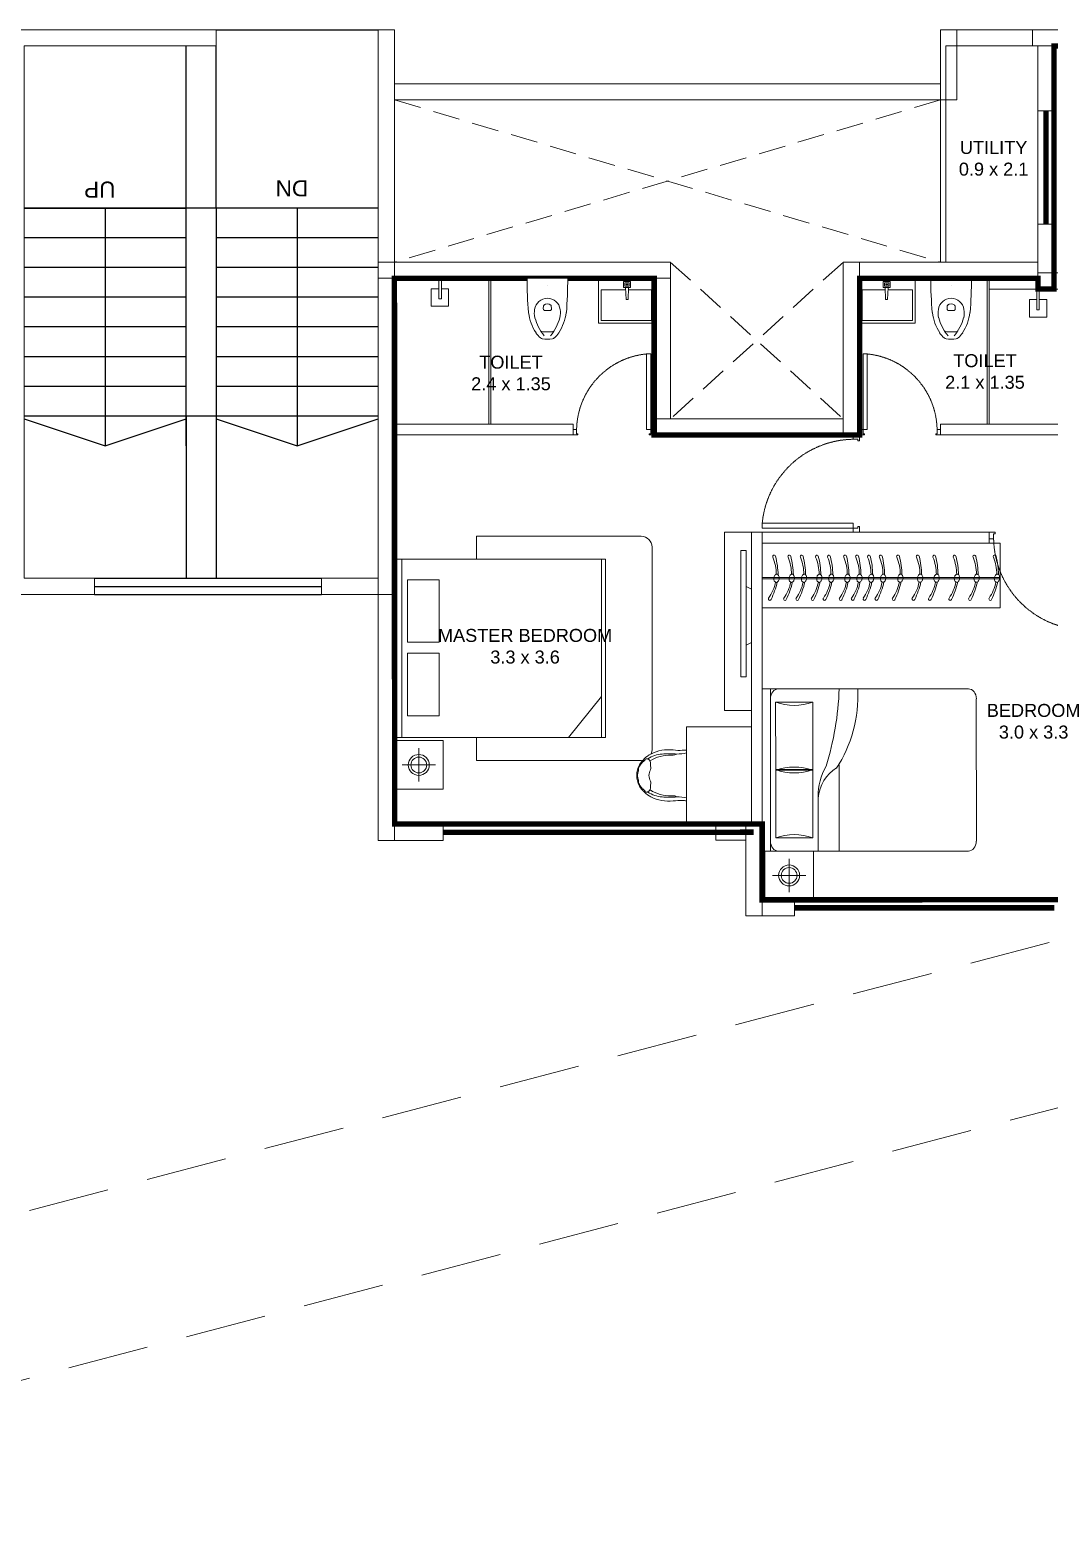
# Model space of a CAD drawing. Header units: inches. Extents: x 27644242 to 29761523, y -859349 to 216979.
# Drawn here: x 29049015 to 29058442, y -331979 to -318234 of the extents above; entities that cross this region are included whole.
import ezdxf

# ---------------------------------------------------------------- set-up
doc = ezdxf.new("R2010")
doc.units = ezdxf.units.IN
doc.header["$MEASUREMENT"] = 0
doc.set_wipeout_variables(frame=1)
for name, pattern in [('01-Xref Col Podium Lvl-1$0$HIDDEN', [0.375, 0.25, -0.125]), ('DASHED', [0.75, 0.5, -0.25]), ('DASHED2', [0.375, 0.25, -0.125]), ('HIDDEN', [0.375, 0.25, -0.125])]:
    doc.linetypes.add(name, pattern=pattern)
doc.layers.get('Defpoints').update_dxf_attribs({"color": 8})
for name, color, linetype, lineweight in [('AHC-A-DUCT', 14, 'HIDDEN', 5), ('DOOR', 4, 'Continuous', 0), ('ELEVATION', 40, 'Continuous', 13), ('FURN', 250, 'Continuous', 0), ('RVA Site Boundary', 17, 'Continuous', 15), ('WALL', 7, 'Continuous', 20), ('WINDOW', 162, 'Continuous', 13)]:
    doc.layers.add(name, color=color, linetype=linetype, lineweight=lineweight)
for name, color, linetype in [('KPA Elevation Line 3', 252, 'Continuous'), ('KPA General Plan Line', 1, 'Continuous'), ('KPA Glass', 152, 'Continuous'), ('KPA Stair Line', 253, 'Continuous'), ('KPA Text', 7, 'Continuous'), ('text', 7, 'Continuous')]:
    doc.layers.add(name, color=color, linetype=linetype)
doc.styles.add('AMITS', font='arial.ttf')
doc.styles.get("Standard").update_dxf_attribs({"font": 'swiss.ttf'})

# ---------------------------------------------------------------- blocks, each defined once
blk = doc.blocks.new('A$C3D5F2F58')
at = {"color": 0, "linetype": 'ByBlock'}
blk.add_wipeout([(188, 0), (-188, 0), (-185, -125), (-183, -194), (-179, -263), (-176, -302), (-170, -349), (-151, -415), (-144, -433), (-131, -459), (-112, -495), (-106, -504), (-86, -530), (-72, -545), (-64, -553), (-56, -558), (-41, -562), (-23, -564), (3, -565), (30, -563), (47, -561), (56, -558), (74, -543), (101, -511), (135, -451), (158, -392), (171, -340), (179, -260), (185, -136), (187, -46)], dxfattribs=at)
for p, q in [((-188, 0), (188, 0)), ((0, -63), (0, -63)), ((-38, -282), (-36, -255)), ((36, -255), (38, -282)), ((-24, -298), (24, -298)), ((-43, -497), (43, -497))]:
    blk.add_line(p, q, dxfattribs=at)
at = {"color": 0, "linetype": 'ByBlock', "extrusion": (0, 0, -1)}
for centre, major_axis, ratio, start_param, end_param in [((3903, 5), (4088, 164), 0.940247, 3.100232, 3.182953), ((-3903, 5), (-4088, 164), 0.940247, 3.100232, 3.182953), ((0, -305), (84.4, 84.4), 1, 4.07333, 6.922251), ((-27, -256), (6.03, 6.03), 1, 4.01894, 4.852375), ((0, -292), (-38.2, 38.2), 1, 0.139988, 1.430816), ((27, -256), (6.03, 6.03), 1, -0.139979, 0.693472), ((276, -258), (321, 321), 1, 3.353441, 3.79389), ((87, -319), (147, 147), 1, 3.705861, 4.079165), ((326, -246), (-323, 323), 1, 4.816657, 5.23508), ((-24, -284), (10, 10), 1, 2.356198, 4.018929), ((24, -284), (-10, 10), 1, 2.264265, 3.926995), ((-326, -246), (-323, 323), 1, 2.618909, 3.037332), ((-276, -258), (-321, 321), 1, 2.489302, 2.929752), ((-87, -319), (-147, 147), 1, 2.204028, 2.577331), ((119, -350), (193, 193), 1, 3.092098, 3.328462), ((-43, -474), (16.1, 16.1), 1, 2.356198, 3.387836), ((43, -474), (16.1, 16.1), 1, 1.324559, 2.356198), ((-119, -350), (193, 193), 1, 1.383935, 1.620298), ((-41, -527), (24.1, 24.1), 1, 2.528301, 3.092099), ((0, -292), (-193, 193), 1, 3.75489, 4.099099), ((41, -527), (24.1, 24.1), 1, 1.620298, 2.184095)]:
    blk.add_ellipse(centre, major_axis=major_axis, ratio=ratio, start_param=start_param, end_param=end_param, dxfattribs=at)
blk = doc.blocks.new('A$C3E645E75')
at = {"extrusion": (0, 0, -1), "zscale": -0.9999999999999998, "rotation": 179.9999999999989}
blk.add_blockref('A$C3D5F2F58', (0, 0), dxfattribs=at)
blk = doc.blocks.new('A$C700F438C')
at = {"layer": 'FURN', "color": 8, "extrusion": (-6.65399e-08, 5.27913e-08, 1)}
for p, q in [((0, 0.091, 0), (0, 1.409, 0)), ((0.073, 1.5, 0), (1.83, 1.5, 0)), ((1.855, 1.378, 0), (1.512, 1.378, 0)), ((1.512, 1.378, 0), (1.512, 0.747, 0)), ((1.98, 1.5, 0), (1.53, 1.5, 0)), ((1.98, 1.5, 0), (1.53, 1.5, 0)), ((1.98, 1.5, 0), (1.53, 1.5, 0)), ((1.855, 0.747, 0), (1.855, 1.378, 0)), ((1.904, 1.5, 0), (1.904, 0, 0)), ((1.267, 0.799, 0), (1.267, 0, 0)), ((1.512, 0.122, 0), (1.512, 0.754, 0)), ((1.512, 0.754, 0), (1.855, 0.754, 0)), ((1.512, 0.747, 0), (1.855, 0.747, 0)), ((1.855, 0.754, 0), (1.855, 0.122, 0)), ((1.463, 0.503, 0), (1.463, 0, 0)), ((1.83, 0, 0), (0.074, 0, 0)), ((1.855, 0.122, 0), (1.512, 0.122, 0)), ((1.904, 0, 0), (1.98, 0, 0))]:
    blk.add_line(p, q, dxfattribs=at)
at = {"layer": 'FURN', "linetype": 'Continuous', "lineweight": 0, "extrusion": (-6.65399e-08, 5.27913e-08, 1)}
blk.add_line((1.83, 0, 0), (1.917, 0, 0), dxfattribs=at)
at = {"layer": 'FURN', "color": 8, "extrusion": (6.65399e-08, -5.27913e-08, -1)}
for centre, major_axis, ratio, start_param, end_param in [((0.073, 1.409, 0), (0, -0.0914, 0), 0.803207, 1.570796, 3.141593), ((1.959, 1.454, 0), (0, -1.077, 0), 0.803207, 0.880587, 1.613256), ((3.067, 1.603, 0), (0, -2.243, 0), 0.803207, 1.197175, 1.525138), ((1.683, 2.11, 0), (0, -0.762, 0), 0.803207, -0.283794, 0.283794), ((1.83, 1.409, 0), (0, -0.0914, 0), 0.803207, 3.141593, 4.712389), ((0.669, 0.085, 0), (-0.705, -0.615, 0), 0.604617, 2.952061, 3.536756), ((-0.032, 0.19, 0), (-1.467, -0.494, 0), 0.581007, 3.019706, 3.343381), ((1.684, 0.015, 0), (0, -0.762, 0), 0.803207, 2.857799, 3.425387), ((0.074, 0.091, 0), (0, -0.0914, 0), 0.803207, 0, 1.570796), ((1.83, 0.092, 0), (0, -0.0914, 0), 0.803207, -1.570796, 0)]:
    blk.add_ellipse(centre, major_axis=major_axis, ratio=ratio, start_param=start_param, end_param=end_param, dxfattribs=at)
at = {"layer": 'FURN', "color": 8, "extrusion": (-6.65399e-08, 5.27913e-08, 1)}
for centre, start_param, end_param in [((1.683, 1.485, 0), -0.283794, 0.283794), ((1.684, -0.61, 0), 2.857799, 3.425387)]:
    blk.add_ellipse(centre, major_axis=(0, -0.762, 0), ratio=0.803207, start_param=start_param, end_param=end_param, dxfattribs=at)
blk = doc.blocks.new('BEDROOM')
at = {"layer": 'FURN', "linetype": 'Continuous', "extrusion": (-5.00305e-08, -8.66553e-08, 1)}
for p, q in [((1066, 501, 0), (1066, 193, 0)), ((912, 347, 0), (1220, 347, 0))]:
    blk.add_line(p, q, dxfattribs=at)
at = {"layer": 'FURN', "ltscale": 500}
blk.add_line((1315, 122, 0), (1315, -1378, 0), dxfattribs=at)
at = {"layer": 'FURN', "ltscale": 0.05, "extrusion": (-5.00305e-08, -8.66553e-08, 1), "elevation": 0}
blk.add_lwpolyline([(1291, 122), (841, 122), (841, 572), (1291, 572)], close=True, dxfattribs=at)
at = {"layer": 'FURN', "linetype": 'Continuous', "extrusion": (-5.00305e-08, -8.66553e-08, 1)}
for radius in [97, 72.8]:
    blk.add_circle((1066, 347, 0), radius, dxfattribs=at)
at = {"layer": 'FURN', "extrusion": (-3.01072e-07, 1.30707e-07, 1), "xscale": -1000.000000000015, "yscale": 1000.000000000015, "zscale": 1000.000000000007, "rotation": 180.0236273616612}
blk.add_blockref('A$C700F438C', (-665, 121, 0), dxfattribs=at)
blk = doc.blocks.new('DOOR_750')
at = {"layer": 'DOOR'}
for points in [[(-70, 50), (-32, 50), (-32, 750), (-70, 750)], [(-750, 50), (-718, 50), (-718, 12), (-705, 12), (-705, 0), (-750, 0)], [(0, 50), (-32, 50), (-32, 12), (-45, 12), (-45, 0), (0, 0)]]:
    blk.add_lwpolyline(points, close=True, dxfattribs=at)
at = {"layer": 'DOOR', "linetype": 'DASHED', "ltscale": 10}
blk.add_arc((-2, 38), 715, 95.4221, 179.0403, dxfattribs=at)
blk = doc.blocks.new('A$C3C731254-flat-1')
at = {"layer": 'FURN'}
for p, q in [((-77430, -2820), (-77431, -2802)), ((-77430, -2802), (-77318, -2797)), ((-77430, -2820), (-77318, -2825))]:
    blk.add_line(p, q, dxfattribs=at)
for points in [[(-77233, -3061), (-77648, -3061), (-77648, -2547), (-77233, -2547)], [(-77263, -2843), (-77263, -2778), (-77318, -2778), (-77318, -2843)], [(-77275, -2831), (-77275, -2791), (-77306, -2791), (-77306, -2831)], [(-77287, -2819), (-77287, -2803), (-77293, -2803), (-77293, -2819)]]:
    blk.add_lwpolyline(points, close=True, dxfattribs=at)
blk.add_lwpolyline([(-77339, -2824), (-77339, -3036), (-77623, -3036), (-77623, -2572), (-77339, -2572), (-77339, -2798)], dxfattribs=at)
blk = doc.blocks.new('A$C3A956F37-flat-1')
at = {"layer": 'FURN'}
blk.add_line((-168, 90), (0, 90), dxfattribs=at)
for points in [[(-97, 67), (-97, 0), (-259, 0), (-259, 161), (-97, 161), (-97, 90)], [(0, 67), (-191, 67), (-191, 90), (-168, 90)]]:
    blk.add_lwpolyline(points, dxfattribs=at)
blk = doc.blocks.new('edddew234')
at = {"layer": 'FURN', "linetype": 'Continuous', "extrusion": (5.00305e-08, 8.66553e-08, 1)}
for p, q in [((1391, 2058, 0), (1391, 1750, 0)), ((1545, 1904, 0), (1237, 1904, 0))]:
    blk.add_line(p, q, dxfattribs=at)
at = {"layer": 'FURN', "ltscale": 0.05, "extrusion": (5.00305e-08, 8.66553e-08, 1)}
for p, q in [((1616, 1650, 0), (-334, 1650, 0)), ((-334, 1650, 0), (-334, 0, 0)), ((6, 1650, 0), (-299, 1271, 0)), ((-299, 1650, 0), (-299, 0, 0)), ((1547, 1650, 0), (1547, 0, 0)), ((1616, 1650, 0), (1616, 0, 0)), ((1616, 0, 0), (-334, 0, 0))]:
    blk.add_line(p, q, dxfattribs=at)
blk.add_lwpolyline([(1166, 1679), (1616, 1679), (1616, 2129), (1166, 2129)], close=True, dxfattribs=at)
at = {"layer": 'FURN', "linetype": 'Continuous', "extrusion": (5.00305e-08, 8.66553e-08, 1)}
for points in [[(1494, 1449), (1203, 1449), (1203, 869), (1494, 869)], [(1494, 190), (1203, 190), (1203, 769), (1494, 769)]]:
    blk.add_lwpolyline(points, close=True, dxfattribs=at)
for radius in [97, 72.8]:
    blk.add_circle((1391, 1904), radius, dxfattribs=at)
blk = doc.blocks.new('TVVVV')
at = {"layer": 'FURN', "ltscale": 1000, "elevation": 0}
blk.add_lwpolyline([(-130, 740), (-82, 740), (-82, -429), (-130, -429)], close=True, dxfattribs=at)
for points in [[(-130, 447), (-179, 422)], [(-130, -96), (-179, -71)]]:
    blk.add_lwpolyline(points, dxfattribs=at)
blk = doc.blocks.new('CHAIR3A')
at = {"linetype": 'ByBlock'}
blk.add_line((-52, -301), (-52, 301), dxfattribs=at)
for points in [[(-52, 301, -0.003941), (-52, 301, 0.024434), (-3, 299, 0.045583), (106, 303, -0.150789), (371, 255, -0.143435), (506, 126, -0.142303), (537, 0, -2.98005)], [(-52, 267, 0.057605), (62, 255, -0.038875), (238, 255, -0.121281), (406, 199, -1.697813)], [(-52, 267, 0.057605), (62, 255, -0.038875), (238, 255, -0.121281), (406, 199, -1.697813)], [(68, 254, 0.173618), (87, 244, 0.0594), (126, 241, -0.149572), (381, 173, 1.755029)], [(68, 254, 0.173618), (87, 244, 0.0594), (126, 241, -0.149572), (381, 173, 1.755029)], [(529, 0, 0.08954), (521, 43, -0.106296), (517, 70, 0.127969), (512, 95, 0.046207), (480, 147, 0.087077), (465, 161, -0.116175), (440, 187, 0.417123), (406, 196, 0.303615), (375, 132, -0.099252), (373, 96, 0.17219), (376, 68, -0.081748), (395, 0, 1.609398)], [(529, 0, 0.08954), (521, 43, -0.106296), (517, 70, 0.127969), (512, 95, 0.046207), (480, 147, 0.087077), (465, 161, -0.116175), (440, 187, 0.417123), (406, 196, 0.303615), (375, 132, -0.099252), (373, 96, 0.17219), (376, 68, -0.081748), (395, 0, 1.609398)], [(-52, -301, 0.003941), (-52, -300, -0.024434), (-3, -299, -0.045583), (106, -303, 0.150789), (371, -255, 0.143435), (506, -126, 0.142303), (537, 0, 2.98005)], [(529, 0, -0.08954), (521, -43, 0.106296), (517, -70, -0.127969), (512, -95, -0.046207), (480, -147, -0.087077), (465, -161, 0.116175), (440, -187, -0.417123), (406, -196, -0.303615), (375, -132, 0.099252), (373, -96, -0.17219), (376, -68, 0.081748), (395, 0, -1.609398)], [(529, 0, -0.08954), (521, -43, 0.106296), (517, -70, -0.127969), (512, -95, -0.046207), (480, -147, -0.087077), (465, -161, 0.116175), (440, -187, -0.417123), (406, -196, -0.303615), (375, -132, 0.099252), (373, -96, -0.17219), (376, -68, 0.081748), (395, 0, -1.609398)], [(68, -254, -0.173618), (87, -244, -0.0594), (126, -241, 0.149572), (381, -173, -1.755029)], [(68, -254, -0.173618), (87, -244, -0.0594), (126, -241, 0.149572), (381, -173, -1.755029)], [(-52, -267, -0.057605), (62, -255, 0.038875), (238, -255, 0.121281), (406, -199, 1.697813)], [(-52, -267, -0.057605), (62, -255, 0.038875), (238, -255, 0.121281), (406, -199, 1.697813)]]:
    blk.add_lwpolyline(points, format="xyb", dxfattribs=at)
blk = doc.blocks.new('09CH600A')
at = {"linetype": 'ByBlock'}
blk.add_wipeout([(-275, 0), (275, 0), (274, -35), (277, -145), (278, -240), (261, -323), (234, -387), (193, -448), (142, -494), (109, -515), (34, -539), (-15, -540), (-54, -535), (-102, -518), (-170, -471), (-211, -424), (-233, -388), (-250, -350), (-273, -270), (-279, -219), (-278, -158), (-273, -96), (-273, -53), (-274, -23), (-275, -1)], dxfattribs=at)
at = {"linetype": 'ByBlock', "xscale": 0.9151414309484192, "yscale": 0.9151414309484192, "zscale": 0.9151414309484192, "rotation": 270.0696394041314}
blk.add_blockref('CHAIR3A', (0, -48), dxfattribs=at)
blk = doc.blocks.new('rffffff')
at = {"layer": 'FURN'}
for p, q in [((146, 519, 0), (-2054, 519, 0)), ((-2054, 519, 0), (-2053, -81, 0)), ((146, 519, 0), (147, -81, 0)), ((146, 251, 0), (-2054, 250, 0)), ((146, 239, 0), (-2054, 238, 0)), ((147, -81, 0), (-2053, -81, 0))]:
    blk.add_line(p, q, dxfattribs=at)
at = {"layer": 'FURN', "extrusion": (9.36485e-09, 6.40542e-09, 1)}
for points in [[(-2028, 206, 0.144333), (-2019, 208, 0.107177), (-2009, 216, 0.077818), (-2003, 227, 0.065016), (-1999, 242, 0.065016), (-2000, 257, 0.077818), (-2004, 269, 0.107177), (-2011, 279, 0.144333), (-2020, 282, 0.144333), (-2029, 280, 0.107177), (-2038, 273, 0.077818), (-2044, 262, 0.065016), (-2048, 247, 0.065016), (-2047, 231, 0.077818), (-2044, 219, 0.107177), (-2036, 210, 0.144333)], [(-1840, 206, 0.144333), (-1831, 208, 0.107177), (-1821, 216, 0.077818), (-1815, 227, 0.065016), (-1811, 242, 0.065016), (-1812, 257, 0.077818), (-1816, 269, 0.107177), (-1823, 279, 0.144333), (-1832, 282, 0.144333), (-1841, 280, 0.107177), (-1850, 273, 0.077818), (-1856, 262, 0.065016), (-1860, 247, 0.065016), (-1859, 231, 0.077818), (-1856, 219, 0.107177), (-1848, 210, 0.144333)], [(-1657, 207, 0.144333), (-1648, 208, 0.107177), (-1639, 216, 0.077818), (-1633, 227, 0.065016), (-1629, 242, 0.065016), (-1630, 257, 0.077818), (-1633, 269, 0.107177), (-1641, 279, 0.144333), (-1649, 282, 0.144333), (-1658, 280, 0.107177), (-1668, 273, 0.077818), (-1674, 262, 0.065016), (-1678, 247, 0.065016), (-1677, 232, 0.077818), (-1673, 219, 0.107177), (-1666, 210, 0.144333)], [(-1469, 207, 0.144333), (-1460, 208, 0.107177), (-1451, 216, 0.077818), (-1444, 227, 0.065016), (-1441, 242, 0.065016), (-1441, 257, 0.077818), (-1445, 269, 0.107177), (-1453, 279, 0.144333), (-1461, 282, 0.144333), (-1470, 281, 0.107177), (-1480, 273, 0.077818), (-1486, 262, 0.065016), (-1489, 247, 0.065016), (-1489, 232, 0.077818), (-1485, 219, 0.107177), (-1477, 210, 0.144333)], [(-1317, 207, 0.144333), (-1308, 208, 0.107177), (-1298, 216, 0.077818), (-1292, 227, 0.065016), (-1289, 242, 0.065016), (-1289, 257, 0.077818), (-1293, 269, 0.107177), (-1301, 279, 0.144333), (-1309, 282, 0.144333), (-1318, 281, 0.107177), (-1327, 273, 0.077818), (-1334, 262, 0.065016), (-1337, 247, 0.065016), (-1337, 232, 0.077818), (-1333, 219, 0.107177), (-1325, 210, 0.144333)], [(-1135, 207, 0.144333), (-1126, 208, 0.107177), (-1116, 216, 0.077818), (-1110, 227, 0.065016), (-1106, 242, 0.065016), (-1107, 257, 0.077818), (-1111, 270, 0.107177), (-1118, 279, 0.144333), (-1127, 282, 0.144333), (-1136, 281, 0.107177), (-1145, 273, 0.077818), (-1151, 262, 0.065016), (-1155, 247, 0.065016), (-1154, 232, 0.077818), (-1151, 220, 0.107177), (-1143, 210, 0.144333)], [(-975, 207, 0.144333), (-966, 208, 0.107177), (-957, 216, 0.077818), (-951, 227, 0.065016), (-947, 242, 0.065016), (-947, 257, 0.077818), (-951, 270, 0.107177), (-959, 279, 0.144333), (-967, 282, 0.144333), (-976, 281, 0.107177), (-986, 273, 0.077818), (-992, 262, 0.065016), (-996, 247, 0.065016), (-995, 232, 0.077818), (-991, 220, 0.107177), (-984, 210, 0.144333)], [(-865, 207, 0.144333), (-856, 209, 0.107177), (-846, 216, 0.077818), (-840, 227, 0.065016), (-836, 242, 0.065016), (-837, 257, 0.077818), (-841, 270, 0.107177), (-848, 279, 0.144333), (-857, 283, 0.144333), (-866, 281, 0.107177), (-875, 273, 0.077818), (-881, 262, 0.065016), (-885, 247, 0.065016), (-885, 232, 0.077818), (-881, 220, 0.107177), (-873, 210, 0.144333)], [(-756, 207, 0.144333), (-747, 209, 0.107177), (-738, 216, 0.077818), (-731, 227, 0.065016), (-728, 242, 0.065016), (-728, 258, 0.077818), (-732, 270, 0.107177), (-740, 279, 0.144333), (-748, 283, 0.144333), (-757, 281, 0.107177), (-766, 273, 0.077818), (-773, 262, 0.065016), (-776, 247, 0.065016), (-776, 232, 0.077818), (-772, 220, 0.107177), (-764, 210, 0.144333)], [(-645, 207, 0.144333), (-636, 209, 0.107177), (-627, 216, 0.077818), (-621, 227, 0.065016), (-617, 242, 0.065016), (-617, 258, 0.077818), (-621, 270, 0.107177), (-629, 279, 0.144333), (-637, 283, 0.144333), (-646, 281, 0.107177), (-656, 273, 0.077818), (-662, 262, 0.065016), (-666, 247, 0.065016), (-665, 232, 0.077818), (-661, 220, 0.107177), (-654, 210, 0.144333)], [(-495, 207, 0.144333), (-486, 209, 0.107177), (-477, 216, 0.077818), (-471, 227, 0.065016), (-467, 242, 0.065016), (-468, 258, 0.077818), (-471, 270, 0.107177), (-479, 279, 0.144333), (-488, 283, 0.144333), (-496, 281, 0.107177), (-506, 273, 0.077818), (-512, 262, 0.065016), (-516, 247, 0.065016), (-515, 232, 0.077818), (-511, 220, 0.107177), (-504, 210, 0.144333)], [(-385, 207, 0.144333), (-376, 209, 0.107177), (-366, 216, 0.077818), (-360, 227, 0.065016), (-357, 242, 0.065016), (-357, 258, 0.077818), (-361, 270, 0.107177), (-369, 279, 0.144333), (-377, 283, 0.144333), (-386, 281, 0.107177), (-395, 273, 0.077818), (-402, 262, 0.065016), (-405, 247, 0.065016), (-405, 232, 0.077818), (-401, 220, 0.107177), (-393, 210, 0.144333)], [(-244, 207, 0.144333), (-235, 209, 0.107177), (-226, 216, 0.077818), (-219, 227, 0.065016), (-216, 242, 0.065016), (-216, 258, 0.077818), (-220, 270, 0.107177), (-228, 279, 0.144333), (-236, 283, 0.144333), (-245, 281, 0.107177), (-254, 273, 0.077818), (-261, 262, 0.065016), (-264, 247, 0.065016), (-264, 232, 0.077818), (-260, 220, 0.107177), (-252, 210, 0.144333)], [(-130, 207, 0.144333), (-121, 209, 0.107177), (-112, 216, 0.077818), (-106, 227, 0.065016), (-102, 242, 0.065016), (-102, 258, 0.077818), (-106, 270, 0.107177), (-114, 279, 0.144333), (-122, 283, 0.144333), (-131, 281, 0.107177), (-141, 273, 0.077818), (-147, 262, 0.065016), (-151, 247, 0.065016), (-150, 232, 0.077818), (-146, 220, 0.107177), (-139, 210, 0.144333)], [(11, 207, 0.144333), (20, 209, 0.107177), (29, 216, 0.077818), (35, 227, 0.065016), (39, 242, 0.065016), (38, 258, 0.077818), (35, 270, 0.107177), (27, 279, 0.144333), (18, 283, 0.144333), (10, 281, 0.107177), (0, 273, 0.077818), (-6, 262, 0.065016), (-10, 247, 0.065016), (-9, 232, 0.077818), (-5, 220, 0.107177), (2, 210, 0.144333)]]:
    blk.add_lwpolyline(points, format="xyb", close=True, dxfattribs=at)
for points in [[(-2038, 211, 0.057952), (-2015, 41, 1.08017), (-1990, 49, -0.102886), (-2022, 207, -0.821198)], [(-1850, 212, 0.057952), (-1827, 41, 1.08017), (-1802, 49, -0.102886), (-1834, 207, -0.821198)], [(-1668, 212, 0.057952), (-1644, 41, 1.08017), (-1619, 50, -0.102886), (-1651, 207, -0.821198)], [(-1479, 212, 0.057952), (-1456, 41, 1.08017), (-1431, 50, -0.102886), (-1463, 207, -0.821198)], [(-1327, 212, 0.057952), (-1304, 41, 1.08017), (-1279, 50, -0.102886), (-1311, 207, -0.821198)], [(-1145, 212, 0.057952), (-1122, 41, 1.08017), (-1097, 50, -0.102886), (-1129, 207, -0.821198)], [(-985, 212, 0.057952), (-962, 41, 1.08017), (-937, 50, -0.102886), (-969, 207, -0.821198)], [(-875, 212, 0.057952), (-852, 41, 1.08017), (-827, 50, -0.102886), (-859, 207, -0.821198)], [(-766, 212, 0.057952), (-743, 41, 1.08017), (-718, 50, -0.102886), (-750, 207, -0.821198)], [(-656, 212, 0.057952), (-632, 41, 1.08017), (-607, 50, -0.102886), (-639, 207, -0.821198)], [(-506, 212, 0.057952), (-482, 41, 1.08017), (-457, 50, -0.102886), (-489, 207, -0.821198)], [(-395, 212, 0.057952), (-372, 41, 1.08017), (-347, 50, -0.102886), (-379, 207, -0.821198)], [(-254, 212, 0.057952), (-231, 41, 1.08017), (-206, 50, -0.102886), (-238, 207, -0.821198)], [(-141, 212, 0.057952), (-117, 41, 1.08017), (-92, 50, -0.102886), (-124, 207, -0.821198)], [(0, 212, 0.057952), (24, 41, 1.08017), (49, 50, -0.102886), (17, 207, -0.821198)]]:
    blk.add_lwpolyline(points, format="xyb", dxfattribs=at)
for centre, radius, start, end in [((-1304, 113, 0), 745, 153.8497, 167.1166), ((-1627, 202, 0), 395, 145.0214, 168.5184), ((-1962, 436, 0), 13.2, 325.0212, 153.8495), ((-1116, 113, 0), 745, 153.8497, 167.1166), ((-1439, 202, 0), 395, 145.0214, 168.5184), ((-1774, 436, 0), 13.2, 325.0212, 153.8495), ((-934, 113, 0), 745, 153.8497, 167.1166), ((-1257, 202, 0), 395, 145.0214, 168.5184), ((-1591, 436, 0), 13.2, 325.0212, 153.8495), ((-746, 113, 0), 745, 153.8497, 167.1166), ((-1069, 202, 0), 395, 145.0214, 168.5184), ((-1403, 436, 0), 13.2, 325.0212, 153.8495), ((-594, 113, 0), 745, 153.8497, 167.1166), ((-917, 202, 0), 395, 145.0214, 168.5184), ((-1251, 436, 0), 13.2, 325.0212, 153.8495), ((-411, 113, 0), 745, 153.8497, 167.1166), ((-734, 202, 0), 395, 145.0214, 168.5184), ((-1069, 436, 0), 13.2, 325.0212, 153.8495), ((-252, 113, 0), 745, 153.8497, 167.1166), ((-575, 202, 0), 395, 145.0214, 168.5184), ((-909, 436, 0), 13.2, 325.0212, 153.8495), ((-141, 113, 0), 745, 153.8497, 167.1166), ((-464, 202, 0), 395, 145.0214, 168.5184), ((-799, 436, 0), 13.2, 325.0212, 153.8495), ((-33, 113, 0), 745, 153.8497, 167.1166), ((-356, 202, 0), 395, 145.0214, 168.5184), ((-690, 436, 0), 13.2, 325.0212, 153.8495), ((78, 113, 0), 745, 153.8497, 167.1166), ((-245, 202, 0), 395, 145.0214, 168.5184), ((-579, 436, 0), 13.2, 325.0212, 153.8495), ((228, 113, 0), 745, 153.8497, 167.1166), ((-95, 202, 0), 395, 145.0214, 168.5184), ((-429, 436, 0), 13.2, 325.0212, 153.8495), ((338, 113, 0), 745, 153.8497, 167.1166), ((15, 202, 0), 395, 145.0214, 168.5184), ((-319, 436, 0), 13.2, 325.0212, 153.8495), ((479, 113, 0), 745, 153.8497, 167.1166), ((156, 202, 0), 395, 145.0214, 168.5184), ((-178, 436, 0), 13.2, 325.0212, 153.8495), ((593, 113, 0), 745, 153.8497, 167.1166), ((270, 202, 0), 395, 145.0214, 168.5184), ((-64, 436, 0), 13.2, 325.0212, 153.8495), ((734, 113, 0), 745, 153.8497, 167.1166), ((411, 202, 0), 395, 145.0214, 168.5184), ((77, 436, 0), 13.2, 325.0212, 153.8495)]:
    blk.add_arc(centre, radius, start, end, dxfattribs=at)
blk = doc.blocks.new('ddd')
at = {"layer": 'ELEVATION', "ltscale": 500}
for p, q in [((70, 4400, 0), (70, 6400, 0)), ((970, 4150, 0), (520, 4150, 0))]:
    blk.add_line(p, q, dxfattribs=at)
at = {"layer": 'ELEVATION', "ltscale": 500, "elevation": 0}
blk.add_lwpolyline([(970, 4400), (970, 4400), (120, 4400), (120, 6400), (970, 6400), (970, 4400)], dxfattribs=at)
at = {"layer": 'FURN', "ltscale": 500}
for p, q in [((-4107, 2900, 0), (-4107, 4250, 0)), ((-4087, 2900, 0), (-4087, 4250, 0)), ((501, 2900, 0), (501, 4250, 0)), ((521, 2900, 0), (521, 4250, 0))]:
    blk.add_line(p, q, dxfattribs=at)
at = {"layer": 'FURN', "ltscale": 1000, "elevation": 0}
blk.add_lwpolyline([(-4219, 1), (-4219, -211), (-2697, -211, 0.414214), (-2597, -111), (-2597, 1763, 0.414214), (-2697, 1863), (-4219, 1863), (-4219, 1651)], format="xyb", dxfattribs=at)
at = {"layer": 'FURN', "ltscale": 500, "elevation": 0}
for points in [[(-1679, 250), (-1929, 250), (-1929, 1900), (-1679, 1900)], [(-2279, 100), (-1679, 100), (-1679, -800), (-2279, -800)]]:
    blk.add_lwpolyline(points, close=True, dxfattribs=at)
at = {"layer": 'WALL', "ltscale": 500}
for p, q in [((970, 5800, 0), (970, 6400, 0)), ((1120, 5800, 0), (970, 5800, 0)), ((970, 4300, 0), (970, 4750, 0)), ((1120, 4750, 0), (970, 4750, 0)), ((-2578, 4250, 0), (-2578, 2800, 0)), ((-2428, 4250, 0), (-2428, 2950, 0)), ((-679, 2800, 0), (-779, 2800, 0)), ((-1679, 1900, 0), (-1679, -800, 0)), ((-1579, 1900, 0), (-1679, 1900, 0)), ((-1579, -800, 0), (-1579, 1900, 0))]:
    blk.add_line(p, q, dxfattribs=at)
at = {"layer": 'WALL', "color": 7, "ltscale": 500}
blk.add_line((-4529, -951, 0), (-4529, -801, 0), dxfattribs=at)
at = {"layer": 'WALL', "ltscale": 500, "elevation": 0}
for points in [[(4120, 6550), (920, 6550), (920, 6400), (4120, 6400)], [(-5129, 4250), (-2428, 4250), (-2428, 4400), (-5129, 4400)], [(-679, 4400), (-829, 4400), (-829, 2800), (-679, 2800)], [(970, 4300), (1520, 4300), (1520, 4150), (970, 4150)], [(-4979, 2800), (-4979, 2900), (-3328, 2900), (-3328, 2800)], [(-829, 2800), (-829, 2950), (-2578, 2950), (-2578, 2800)], [(71, 2800), (71, 2900), (1421, 2900), (1421, 2800)], [(521, 1800), (521, 1900), (-1579, 1900), (-1579, 1800)]]:
    blk.add_lwpolyline(points, close=True, dxfattribs=at)
at = {"layer": 'WALL', "color": 7, "ltscale": 500, "elevation": 0}
for points in [[(-5129, -951), (-4979, -951), (-4979, 4250), (-5129, 4250)], [(-1729, -1650), (-1579, -1650), (-1579, -800), (-1729, -800)], [(-1279, -1650), (-1279, -1500), (-1579, -1500), (-1579, -1650)]]:
    blk.add_lwpolyline(points, close=True, dxfattribs=at)
for points in [[(-4529, -801), (-4979, -801), (-4979, -951), (-4529, -951)], [(-2007, -950), (-1729, -950), (-1729, -800), (-2007, -800), (-2007, -950)]]:
    blk.add_lwpolyline(points, dxfattribs=at)
at = {"layer": 'WINDOW', "ltscale": 500, "const_width": 50, "elevation": 0}
for points in [[(1045, 5800), (1045, 4750)], [(-4529, -876), (-1657, -875)], [(-1279, -1575), (1121, -1575)]]:
    blk.add_lwpolyline(points, dxfattribs=at)
at = {"rotation": 89.99999999999125}
for name, p in [('A$C3A956F37-flat-1', (-4478, 4250, 0)), ('A$C3C731254-flat-1', (-5639, 81483, 0))]:
    blk.add_blockref(name, p, dxfattribs=at)
at = {"xscale": -1, "rotation": 270.0000000000088}
for name, p in [('A$C3C731254-flat-1', (2382, 81483, 0)), ('A$C3A956F37-flat-1', (893, 4150, 0))]:
    blk.add_blockref(name, p, dxfattribs=at)
at = {"layer": 'DOOR'}
blk.add_blockref('DOOR_750', (-2578, 2800, 0), dxfattribs=at)
at = {"layer": 'DOOR', "xscale": -1}
blk.add_blockref('DOOR_750', (-679, 2800, 0), dxfattribs=at)
at = {"layer": 'DOOR', "xscale": -1.200000000020023, "yscale": 1.200000000020023, "zscale": 1.200000000020023}
for p, rotation in [((-679, 1900, 0), 89.99999999999947), ((1421, 1900, 0), 179.9999999999999)]:
    blk.add_blockref('DOOR_750', p, dxfattribs=dict(at, rotation=rotation))
at = {"layer": 'FURN', "rotation": 179.9997802697439}
blk.add_blockref('A$C3E645E75', (168, 4250, 0), dxfattribs=at)
at = {"layer": 'FURN', "ltscale": 500, "rotation": 180}
for name, p in [('rffffff', (-1432, 1719, 0)), ('edddew234', (-3363, 1651, 0)), ('BEDROOM', (-264, -928, 0))]:
    blk.add_blockref(name, p, dxfattribs=at)
at = {"layer": 'FURN', "ltscale": 1000, "rotation": 180}
blk.add_blockref('TVVVV', (-1857, 1301, 0), dxfattribs=at)
at = {"layer": 'text', "ltscale": 100, "char_height": 120, "width": 1715.23, "style": 'AMITS'}
for s, insert, attachment_point in [('\\pxqc;UTILITY\\P0.9 x 2.1', (-297, 5198, 0), 7), ('\\pxqc;TOILET\\P2.4 x 1.35', (-3044, 3212, 0), 9), ('\\pxqc;TOILET\\P2.1 x 1.35', (-377, 3226, 0), 7), ('\\pxqc;MASTER BEDROOM\\P3.3 x 3.6', (-4629, 684, 0), 7), ('\\pxqc;BEDROOM\\P3.0 x 3.3', (73, -10, 0), 7)]:
    blk.add_mtext(s, dxfattribs=dict(at, insert=insert, attachment_point=attachment_point))
at = {"layer": 'Defpoints', "ltscale": 500, "elevation": 0}
blk.add_lwpolyline([(1120, 6400, 50, 50, 0), (1120, 4150, 50, 50, 0), (970, 4150, 50, 50, 0), (970, 4250, 50, 50, 0), (-679, 4250, 50, 50, 0), (-679, 2800, 50, 50, 0), (-2578, 2800, 50, 50, 0), (-2578, 4250, 50, 50, 0), (-4979, 4250, 50, 50, 0), (-4978, -800, 50, 50, 0), (-1579, -800, 50, 50, 0), (-1579, -1501, 50, 50, 0), (1070, -1500, 50, 50, 0), (1070, -1500, 50, 50, 0), (5120, -1500, 50, 50, 0), (5120, -800, 50, 50, 0), (8220, -800, 50, 50, 0), (8220, 2799, 50, 50, 0), (7320, 2800, 50, 50, 0), (7320, 4250, 50, 50, 0), (5120, 4250, 50, 50, 0), (5120, 6400, 50, 50, 0), (1120, 6400, 50, 50, 0)], format="xyseb", dxfattribs=at)
at = {"layer": 'WALL', "color": 7, "ltscale": 500, "elevation": 0}
blk.add_lwpolyline([(971, 4400), (-679, 4400), (-679, 4250), (971, 4250)], dxfattribs=at)
at = {"layer": 'FURN', "xscale": -1, "rotation": 180.0002197302561}
blk.add_blockref('A$C3E645E75', (-3565, 4250, 0), dxfattribs=at)
at = {"layer": 'FURN', "ltscale": 500, "extrusion": (-3.36806e-11, 4.27313e-09, 1), "xscale": 0.8499999999999999, "yscale": 0.8499999999999999, "zscale": 0.8500000000000002, "rotation": 269.9303605929671}
blk.add_blockref('09CH600A', (-2279, -350, 0), dxfattribs=at)
blk = doc.blocks.new('A$C69BC79EC')
for p, q in [((980, 3480), (230, 3230)), ((980, 1280), (980, 3480)), ((1730, 3230), (980, 3480)), ((2755, 3480), (2005, 3230)), ((2755, 1280), (2755, 3480)), ((3505, 3230), (2755, 3480))]:
    blk.add_line(p, q)
at = {"layer": 'KPA Elevation Line 3'}
for p, q in [((1730, 1280), (1730, 3480)), ((2005, 3480), (2005, 1280)), ((1730, 3205), (2005, 3205)), ((1730, 1280), (2005, 1280))]:
    blk.add_line(p, q, dxfattribs=at)
at = {"layer": 'KPA General Plan Line'}
blk.add_line((1730, -370), (230, -370), dxfattribs=at)
at = {"layer": 'KPA Glass', "ltscale": 500}
for p, q in [((2855, 4855), (755, 4855)), ((2855, 4780), (755, 4780)), ((2855, 4705), (755, 4705))]:
    blk.add_line(p, q, dxfattribs=at)
at = {"layer": 'KPA Stair Line', "ltscale": 500}
for p, q in [((1730, 3205), (1730, 4705)), ((2005, 3205), (2005, 4705)), ((1730, 1280), (1730, -220)), ((2005, 1280), (2005, -220))]:
    blk.add_line(p, q, dxfattribs=at)
at = {"layer": 'KPA Stair Line'}
for p, q in [((230, 3205), (1730, 3205)), ((2005, 3205), (3505, 3205)), ((230, 2930), (1730, 2930)), ((2005, 2930), (3505, 2930)), ((230, 2655), (1730, 2655)), ((2005, 2655), (3505, 2655)), ((230, 2380), (1730, 2380)), ((2005, 2380), (3505, 2380)), ((230, 2105), (1730, 2105)), ((2005, 2105), (3505, 2105)), ((230, 1830), (1730, 1830)), ((2005, 1830), (3505, 1830)), ((230, 1555), (1730, 1555)), ((2005, 1555), (3505, 1555)), ((230, 1280), (1730, 1280)), ((3505, 1280), (2005, 1280)), ((2005, 1280), (3505, 1280))]:
    blk.add_line(p, q, dxfattribs=at)
at = {"layer": 'WALL', "ltscale": 500}
for p, q in [((755, 4855), (80, 4855)), ((80, -370), (80, 4855)), ((755, 4705), (755, 4855)), ((2855, 4705), (2855, 4855)), ((3655, 4855), (2855, 4855)), ((3655, 4855), (3655, -370)), ((755, 4705), (230, 4705)), ((230, -370), (230, 4705)), ((3505, 4705), (2855, 4705)), ((3505, 4705), (3505, -220)), ((1730, -220), (3505, -220)), ((1730, -220), (1730, -370)), ((80, -370), (230, -370)), ((1730, -370), (3655, -370))]:
    blk.add_line(p, q, dxfattribs=at)
at = {"layer": 'KPA Text', "extrusion": (-0.021168, 5.594e-15, 0.999776)}
for s, p in [('DN', (-1023, 877, -18)), ('UP', (-1035, 2659, -55))]:
    blk.add_text(s, height=150, rotation=90, dxfattribs=at).set_placement(p)

msp = doc.modelspace()

# ---------------------------------------------------------------- block references
at = {"layer": 'KPA Stair Line', "ltscale": 500}
msp.add_blockref('ddd', (29057366.5, -324783.6, 0), dxfattribs=at)

# ---------------------------------------------------------------- next in the draw order: linework, layer by layer
at = {"layer": 'AHC-A-DUCT', "linetype": 'DASHED2', "ltscale": 1000}
for p, q in [((29052387.9, -318884), (29057436.4, -320384)), ((29057436.4, -318884), (29052387.9, -320384)), ((29054938.1, -320384), (29056537.9, -321834)), ((29056537.9, -320384), (29054938.1, -321834))]:
    msp.add_line(p, q, dxfattribs=at)
at = {"layer": 'RVA Site Boundary', "color": 252, "linetype": '01-Xref Col Podium Lvl-1$0$HIDDEN', "ltscale": 3000}
for points in [[(29070593.9, -326511), (29062280.8, -327267.7), (29061685.1, -327394.1), (29060981.3, -327561), (29041967.3, -332563.3), (29040289.9, -333039.6), (29040118.9, -333087.7), (29039099, -333325), (29038644.6, -333429.6), (29038355.1, -333510.9), (29034641, -324908.8), (29027182.5, -307795.5), (29025682.7, -304405.1), (29026680.1, -304392), (29043248.2, -304227.8), (29049803, -304286.8), (29057289.2, -304264.8), (29071603.1, -304270.1)], [(29070483.2, -325014.9), (29062056.4, -325781.9), (29061356.4, -325930.5), (29060617.4, -326105.7), (29041571.6, -331116.4), (29039881.7, -331596.2), (29039745.4, -331634.6), (29039230.5, -331754.4), (29036017.1, -324311.9), (29028556, -307192.4), (29027975.1, -305879.3), (29043248.9, -305727.9), (29049798.5, -305786.9), (29057291.2, -305764.8), (29071602.3, -305770.1)]]:
    msp.add_lwpolyline(points, dxfattribs=at)
at = {"layer": 'WALL', "ltscale": 500}
for p, q in [((29052387.9, -318734), (29057436.4, -318734)), ((29052387.9, -318884), (29057436.4, -318884))]:
    msp.add_line(p, q, dxfattribs=at)
for points in [[(29057586.4, -318234.1), (29057436.4, -318234.1), (29057436.4, -318884), (29057586.4, -318884)], [(29057586.4, -318384), (29058286.4, -318384), (29058286.4, -318234), (29057586.4, -318234.1)]]:
    msp.add_lwpolyline(points, close=True, dxfattribs=at)

# ---------------------------------------------------------------- next in the draw order: block references
at = {"ltscale": 500, "rotation": 180}
msp.add_blockref('A$C69BC79EC', (29052467.9, -318604), dxfattribs=at)

doc.saveas('drawing.dxf')
